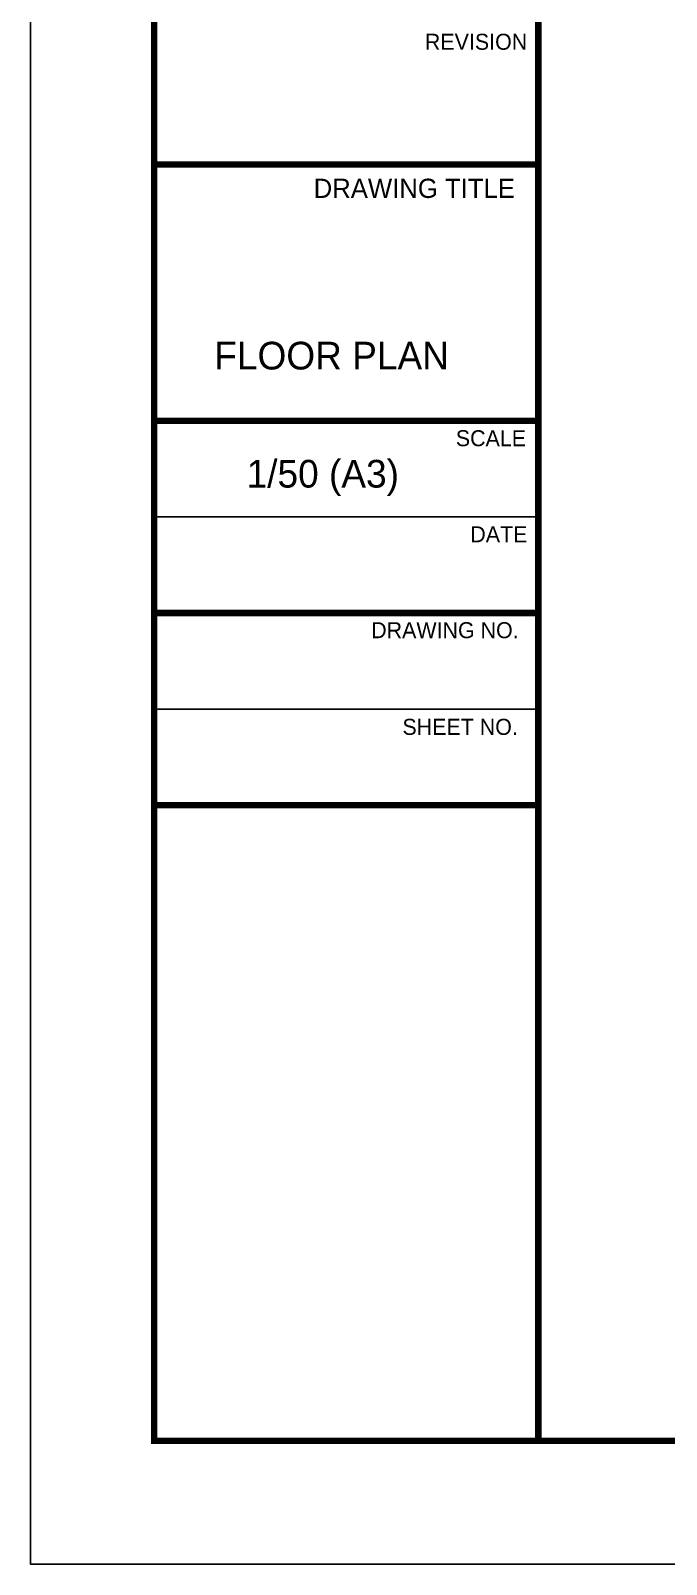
# Model space of a CAD drawing. Header units: millimetres. Extents: x -41292 to 298682, y -22072 to 33155.
# Drawn here: x 289 to 2864, y 153 to 6364 of the extents above; entities that cross this region are included whole.
import ezdxf

# ---------------------------------------------------------------- set-up
doc = ezdxf.new("R2010")
doc.units = ezdxf.units.MM
doc.layers.add('기타', color=1, linetype='Continuous')
doc.styles.add('TITLE_BLOCK_01', font='', dxfattribs={"height": 2.5})
doc.styles.add('휴먼엑스포', font='')
doc.styles.get('TITLE_BLOCK_01').set_extended_font_data('AvantGarde Bk BT')
doc.styles.get('휴먼엑스포').set_extended_font_data('휴먼엑스포')

msp = doc.modelspace()

# ---------------------------------------------------------------- linework, layer by layer
at = {"const_width": 25.94}
msp.add_lwpolyline([(20789.27, 653.15), (789.27, 653.15), (789.27, 14503.15), (20789.27, 14503.15)], close=True, dxfattribs=at)
for points in [[(2345.95, 653.15), (2345.95, 14503.15)], [(2345.95, 5822.26), (789.27, 5822.26)], [(2345.95, 4784.47), (789.27, 4784.47)], [(2345.95, 4006.13), (789.27, 4006.13)], [(2345.95, 3227.79), (789.27, 3227.79)]]:
    msp.add_lwpolyline(points, dxfattribs=at)
for points in [[(2345.95, 4395.3), (789.27, 4395.3)], [(2345.95, 3616.96), (789.27, 3616.96)]]:
    msp.add_lwpolyline(points)
at = {"layer": '기타'}
msp.add_lwpolyline([(21289.27, 153.15), (289.27, 153.15), (289.27, 15003.15), (21289.27, 15003.15)], close=True, dxfattribs=at)

# ---------------------------------------------------------------- texts
for s, height, style, p in [('REVISION', 64.862, 'TITLE_BLOCK_01', (1886.4, 6287.1)), ('REVISION', 64.862, 'TITLE_BLOCK_01', (1886.4, 6287.1)), ('DRAWING TITLE', 77.8339, 'TITLE_BLOCK_01', (1435.81, 5687.02)), ('FLOOR PLAN', 112.227, '휴먼엑스포', (1033.12, 4992.3)), ('SCALE', 64.862, 'TITLE_BLOCK_01', (2011.63, 4681.48)), (' 1/50 (A3)', 112.227, '휴먼엑스포', (1122.39, 4513.87)), ('DATE', 64.862, 'TITLE_BLOCK_01', (2070.31, 4292.43)), ('DRAWING NO.', 64.8616, 'TITLE_BLOCK_01', (1668.79, 3904)), ('SHEET NO.', 64.862, 'TITLE_BLOCK_01', (1795.42, 3512.54))]:
    msp.add_text(s, height=height, dxfattribs=dict(style=style)).set_placement(p)

doc.saveas('drawing.dxf')
